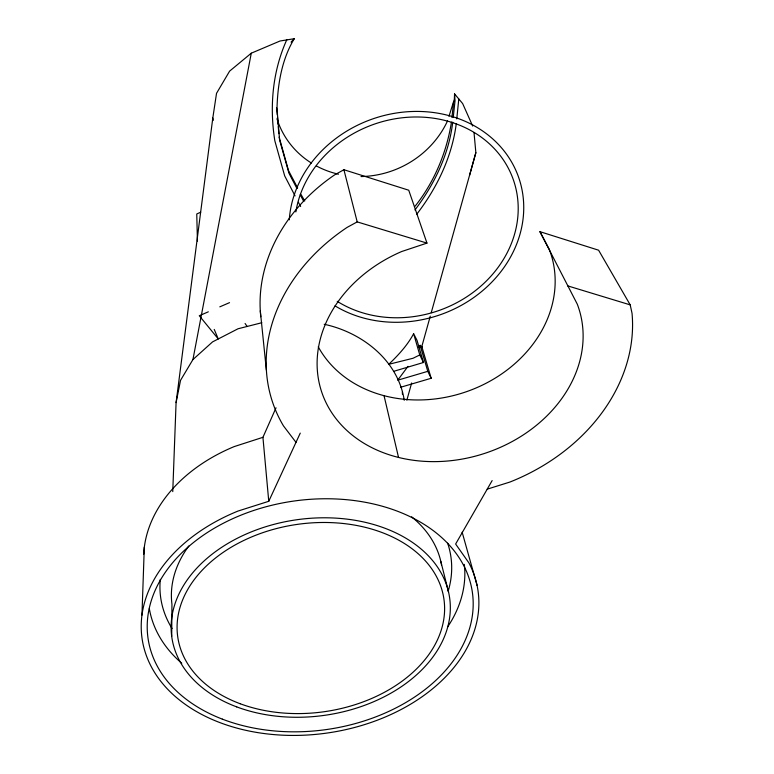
<?xml version="1.0" encoding="UTF-8"?>
<svg xmlns="http://www.w3.org/2000/svg" width="774" height="774" viewBox="0 0 774 774"><rect width="100%" height="100%" fill="white"/><g stroke="black" fill="none" stroke-linecap="round" stroke-linejoin="round"><path stroke-width="1.16" d="M171.712 636.325L171.944 604.281A136.253 97.892 -7.9 0 1 188.798 546.009M141.961 615.088L144.312 547.189M172.757 491.606L176.085 402.586L212.802 118.035L216.527 93.335L229.607 71.14L251.279 53.193L280.033 41.003L294.275 38.7C281.678 59.521 277.624 84.676 276.995 108.718L279.588 139.968L288.973 173.26L296.926 188.469M472.662 126.046L462.659 103.581L454.561 93.906L454.348 99.246L448.959 116.342M400.497 387.3L431.166 378.273L421.762 346.394L421.549 347.468L420.147 345.32L419.015 347.42M451.939 117.522L453.661 101.433M452.722 122.147C448.959 154.355 434.388 184.299 414.961 209.948M453.235 117.377L455.035 100.678L454.561 93.906M456.263 123.724C451.958 156.909 437.058 187.821 416.789 214.166M456.776 118.915L458.788 98.966L458.847 99.701M451.445 122.118C446.646 152.546 434.301 182.006 415.106 206.203M176.085 402.586L180.545 380.324L192.939 359.552L251.279 53.193M421.366 348.048L421.762 346.394M469.528 175.495L475.855 152.681L474.046 132.857M406.863 400.158L411.652 382.975M421.549 347.468L430.276 316.16M431.244 312.686L475.855 152.681M492.148 480.586L455.634 544.035L468.938 562.93A169.67 119.573 -8 0 1 372.197 722.065A169.67 119.573 -8 0 1 155.119 673.293A169.67 119.573 -8 0 1 238.024 511.053L268.762 501.291L262.928 437.32L276.028 407.801M268.762 501.291L300.254 433.121M413.635 333.71C407.385 345.407 398.271 355.198 388.761 364.312L413.045 358.265L419.779 354.937L413.635 333.71L417.012 340.328L423.465 362.493L394.189 371.181M286.854 39.9L286.448 40.509C272.429 71.992 269.458 106.957 274.838 140.839L284.668 175.853L295.049 195.88M407.985 366.354L397.72 380.198L427.78 371.336L431.166 378.273M291.072 42.106L294.275 38.7M192.939 359.552L212.55 341.895L238.024 328.776L261.815 322.729M487.214 489.158L509.882 482.057A186.186 150.601 -17.7 0 0 632.039 313.325L630.2 304.869L598.602 250.205L539.923 231.658L577.298 304.192A135.179 109.163 -17.6 0 1 492.254 450.7A135.179 109.163 -17.6 0 1 325.051 400.564A135.179 109.163 -17.6 0 1 401.658 251.531L426.967 243.104L408.74 190.22L343.908 169.729L334.649 174.866A173.163 144.738 -18.4 0 0 260.79 316.76M426.967 243.104L357.201 221.896L347.178 227.353A186.186 150.601 -17.7 0 0 283.448 425.864L295.997 442.341M200.698 212.211L196.76 213.972L197.428 241.072M208.332 311.816L199.276 315.734L218.268 338.944L214.224 329.414M219.806 306.852L229.53 302.644M262.928 437.32L234.212 446.588A159.289 117.106 -7.8 0 0 143.693 554.261M324.209 324.277C362.019 332.385 398.107 360.307 404.241 400.264M567.555 285.829L630.2 304.869M304.733 200.959L300.931 194.361M245.087 323.503L247.138 326.464M539.923 231.658L549.259 249.276A125.746 104.964 -18.3 0 1 475.536 388.2A125.746 104.964 -18.3 0 1 318.249 346.82M300.254 194.787L303.582 201.114M298.396 202.256L300.631 206.503M297.622 187.947L288.528 170.619L279.133 137.124M419.779 354.937L423.465 362.493M420.147 345.32L427.78 371.336M462.155 532.222L477.074 585.415M343.908 169.729L357.201 221.896M440.822 561.421L448.543 592.033M384.039 395.688L398.533 457.434M212.802 118.035L213.305 120.338M260.287 310.8L266.382 370.146M276.705 107.905L277.286 114.92M277.479 117.251L278.059 124.266M278.253 126.607L278.843 133.612M402.354 392.05L402.432 394.353M447.662 543.203A146.538 105.845 -7.9 0 1 448.214 591.055M172.06 628.527A146.538 105.845 -7.9 0 1 160.295 579.416M411.652 516.829A136.253 97.892 -7.9 0 1 441.548 564.943M464.323 564.401A159.076 114.359 -7.9 0 1 447.72 626.795M181.764 663.26A159.076 114.359 -7.9 0 1 149.334 608.645M289.273 219.835A118.993 103.581 -19.7 0 1 436.343 112.936A118.993 103.581 -19.7 0 1 511.749 254.791A118.993 103.581 -19.7 0 1 335.007 305.856M295.871 211.912A113.304 98.627 -19.7 0 1 441.403 119.622A113.304 98.627 -19.7 0 1 504.9 256.939A113.304 98.627 -19.7 0 1 337.232 301.338M447.517 120.938A92.319 85.808 -25 0 1 361.023 176.549M338.451 174.208A92.319 85.808 -25 0 1 316.373 165.946M311.332 163.014A92.319 85.808 -25 0 1 276.947 118.741M222.341 719.133A163.788 115.403 -8 0 0 473.02 609.196A163.788 115.403 -8 0 0 235.228 517.574A163.788 115.403 -8 0 0 222.341 719.133M236.699 706.885A140.287 98.772 -8 0 0 450.245 611.247A140.287 98.772 -8 0 0 245.242 534.466A140.287 98.772 -8 0 0 236.699 706.885M240.211 703.75A134.415 94.621 -8 0 0 444.537 611.76A134.415 94.621 -8 0 0 247.796 538.598A134.415 94.621 -8 0 0 240.211 703.75"/></g></svg>
